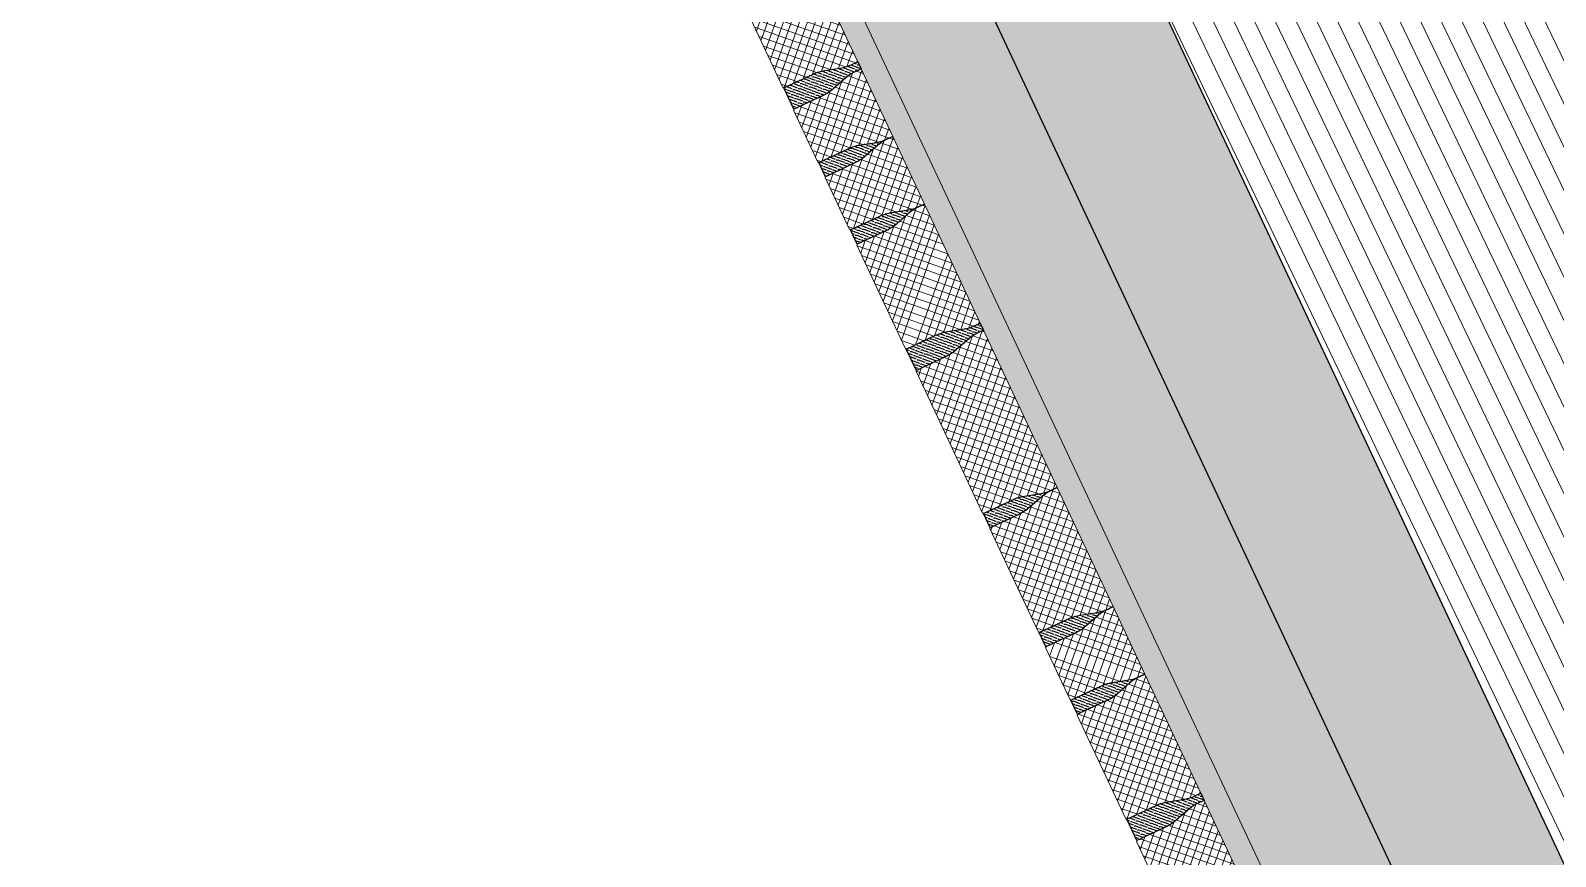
# Model space of a CAD drawing. Header units: metres. Extents: x 678805 to 1359287, y 2747329 to 5497370.
# Drawn here: x 679523.873 to 679525.814, y 2747465.06 to 2747466.112 of the extents above; entities that cross this region are included whole.
import ezdxf

# ---------------------------------------------------------------- set-up
doc = ezdxf.new("R2010")
doc.units = ezdxf.units.M
doc.layers.add('02-L-Waterfeatures 01', color=7, linetype='Continuous', true_color=0x4da6ff)
doc.layers.add('XREF_MON_WATERFEATURE$0$EIT_3 TR sorra', color=7, linetype='Continuous', true_color=0xd8ceb0)
doc.layers.add('XREF_MON_WATERFEATURE$0$-aux', color=50, linetype='Continuous', plot=False)
doc.layers.add('XREF_MON_WATERFEATURE$0$00_Aux', color=6, linetype='Continuous', plot=False)
doc.layers.add('XREF_MON_WATERFEATURE$0$02-L-projecció', color=7, linetype='Continuous', lineweight=5, true_color=0x636363)
doc.layers.add('XREF_MON_WATERFEATURE$0$3-TR tot_u', color=7, linetype='Continuous', lineweight=5, true_color=0x787878)
for name, color, linetype, lineweight in [('XREF_MON_WATERFEATURE$0$02-L-seccionat', 6, 'Continuous', 5), ('XREF_MON_WATERFEATURE$0$3-TR Formigó', 252, 'Continuous', 0), ('XREF_MON_WATERFEATURE$0$3-TR terra compactada', 45, 'Continuous', 0), ('XREF_MON_WATERFEATURE$0$3-TR Tot-u', 37, 'Continuous', 0)]:
    doc.layers.add(name, color=color, linetype=linetype, lineweight=lineweight)
pattern_1 = [(44.99999999999999, (16.42054148670286, -0.9530773367732763), (-0.006735192090801862, 0.006735192090801865), []), (134.9999999999999, (16.42054148670286, -0.9530773367732763), (-0.006735192090801865, -0.006735192090801862), [])]
pattern_2 = [(44.99999999999999, (15.16074355645105, -0.9432541476562619), (-0.006735192090801862, 0.006735192090801865), []), (134.9999999999999, (15.16074355645105, -0.9432541476562619), (-0.006735192090801865, -0.006735192090801862), [])]
pattern_3 = [(43.98579928974752, (29.1733785639517, -102.0957157867961), (0.00192727512556013, 0.006603891924047489), [0.008532812500000061, -0.001706562500000013, 0, -0.001706562500000013])]

# ---------------------------------------------------------------- blocks, each defined once
blk = doc.blocks.new('XREF_MON_WATERFEATURE$0$General Section WaterFalls')
at = {"layer": 'XREF_MON_WATERFEATURE$0$3-TR Formigó'}
h = blk.add_hatch(dxfattribs=at)
h.set_pattern_fill('ANSI37', color=256, scale=0.002999999999999999, angle=-18.27604261022104, style=0)
h.set_pattern_definition(pattern_2)
edge = h.paths.add_edge_path()
edge.add_line((58.71474591968581, -32.10705843567848), (58.71480982403052, -32.09886290612779))
edge.add_arc((58.66639373777434, -32.09848538879305), 0.04841755849467181, -0.4467466283651467, 15.55227254300524)
edge.add_line((58.71303854743019, -32.08550379844382), (58.70725379798303, -32.06471832707666))
edge.add_arc((58.76230611419305, -32.04939686879516), 0.05714459440099222, 179.553250484846, 195.5522696561451, ccw=False)
edge.add_line((58.70516325719655, -32.04895130288787), (58.7054839152359, -32.00782727911164))
edge.add_line((58.70548391528428, -32.00782727915794), (58.70468673433715, -32.00782106365071))
edge.add_line((58.70468673389405, -32.00782106304541), (58.70469331481684, -32.00697701290539))
edge.add_line((58.70469331555068, -32.00697701284662), (58.50512793329273, -32.00542092970575))
edge.add_line((58.50512793334201, -32.00542092928663), (58.50512135113227, -32.00626497998243))
edge.add_line((58.50512135121971, -32.00626498088241), (58.50432417074208, -32.00625876209744))
edge.add_line((58.50432416982949, -32.00625876197591), (58.50400351164819, -32.04738278766686))
edge.add_arc((58.44686065521091, -32.04693722701631), 0.05714459453390366, -16.445762793266, -0.44674364543789125, ccw=False)
edge.add_line((58.50166735844687, -32.06311529572122), (58.49555918857595, -32.08380803789368))
edge.add_arc((58.54199589090422, -32.0975154156331), 0.04841755342405468, 163.5542355793745, 179.5532547029849)
edge.add_line((58.4935798086226, -32.0971378989052), (58.49351590534375, -32.1053334278271))
edge.add_line((58.4935159063898, -32.10533342789859), (58.71474592054063, -32.10705843575716))
h = blk.add_hatch(dxfattribs=at)
h.set_pattern_fill('ANSI37', color=256, scale=0.002999999999999999, angle=-18.27604261022104, style=0)
h.set_pattern_definition(pattern_2)
edge = h.paths.add_edge_path()
edge.add_line((58.89223166136071, -32.10844585346058), (58.8922955637907, -32.10025032376794))
edge.add_arc((58.84387947665527, -32.09987279959023), 0.04841755882590122, -0.4467548583182131, 15.55226428892074)
edge.add_line((58.89052428863943, -32.08689121622592), (58.88473953863955, -32.06610574467622))
edge.add_arc((58.93979185121134, -32.05078428611159), 0.05714459101218528, 179.5532511125338, 195.5522702470631, ccw=False)
edge.add_line((58.88264899747446, -32.0503387209028), (58.88296965507165, -32.00921469698054))
edge.add_line((58.88296965556219, -32.00921469694003), (58.88217247409784, -32.00920848077159))
edge.add_line((58.88217247417197, -32.00920848082751), (58.88217905612513, -32.00836443053738))
edge.add_line((58.88217905536294, -32.00836443039589), (58.73635761690136, -32.00722740736531))
edge.add_line((58.73635761812329, -32.00722740730271), (58.73635103823904, -32.0080714602377))
edge.add_line((58.73635103786364, -32.00807146006264), (58.73555385590938, -32.00806523980921))
edge.add_line((58.73555385507643, -32.00806523952633), (58.73523319700976, -32.04918926672633))
edge.add_arc((58.67809034883976, -32.04874370386824), 0.0571445857302265, -16.445765776522194, -0.4467466918054015, ccw=False)
edge.add_line((58.73289704322815, -32.06492177210748), (58.72678887486934, -32.08561451526973))
edge.add_arc((58.77322557242587, -32.09932189807296), 0.04841755091846363, 163.5542290581637, 179.5532481786626)
edge.add_line((58.7248094943352, -32.09894437622279), (58.72474559024707, -32.10713990536782))
edge.add_line((58.72474559023976, -32.10713990521617), (58.89223166122199, -32.10844585366218))
h = blk.add_hatch(dxfattribs=at)
h.set_pattern_fill('ANSI37', color=256, scale=0.002999999999999999, angle=-18.27604261022104, style=0)
h.set_pattern_definition(pattern_2)
edge = h.paths.add_edge_path()
edge.add_line((58.98719183215871, -32.10918978741392), (58.98725573705614, -32.10099425804577))
edge.add_arc((58.93883964559063, -32.10061674378812), 0.04841756329248895, -0.4467438236486732, 15.55227535667759)
edge.add_line((58.98548445897177, -32.08763514831662), (58.97969970948912, -32.06684967742814))
edge.add_arc((59.03475202200934, -32.05152822192758), 0.05714459042789036, 179.553249814863, 195.5522689535439, ccw=False)
edge.add_line((58.97760916873813, -32.05108265485615), (58.97792982685254, -32.0099586315951))
edge.add_line((58.97792982729152, -32.00995863275602), (58.97713264600868, -32.00995241566673))
edge.add_line((58.97713264543563, -32.00995241478086), (58.97713922727826, -32.00910836445422))
edge.add_line((58.97713922802359, -32.00910836504772), (58.9038436620023, -32.00853685394152))
edge.add_line((58.90384366223589, -32.00853685382754), (58.90383707999066, -32.00938090500201))
edge.add_line((58.90383707964793, -32.00938090495765), (58.90303989835692, -32.00937468492327))
edge.add_line((58.9030398982577, -32.00937468511984), (58.90271924048717, -32.05049871290804))
edge.add_arc((58.84557639388368, -32.05005315132439), 0.05714458402054452, -16.445764324364518, -0.44674515957092353, ccw=False)
edge.add_line((58.90038308640942, -32.06623121770099), (58.89427491713078, -32.08692396104986))
edge.add_arc((58.94071161653847, -32.1006313408725), 0.04841755135676758, 163.554232349569, 179.5532514948844)
edge.add_line((58.89229553658515, -32.10025382135063), (58.8922316340801, -32.10844935052808))
edge.add_line((58.89223163528368, -32.10844935057685), (58.98719183206101, -32.10918978798691))
h = blk.add_hatch(dxfattribs=at)
h.set_pattern_fill('ANSI37', color=256, scale=0.002999999999999999, angle=-18.27604261022104, style=0)
h.set_pattern_definition(pattern_2)
edge = h.paths.add_edge_path()
edge.add_line((59.154677902814, -32.11049573589116), (59.15474180524399, -32.10230020619853))
edge.add_arc((59.1063257176429, -32.10192268271931), 0.04841755882590122, -0.4467548583182131, 15.55226428892074)
edge.add_line((59.15297053009272, -32.08894109865651), (59.14718578009284, -32.0681556271068))
edge.add_arc((59.20223809359595, -32.0528341694735), 0.05714459110889258, 179.5532510767952, 195.5522701820825, ccw=False)
edge.add_line((59.14509523892775, -32.05238860379905), (59.14541589652494, -32.01126457987679))
edge.add_line((59.14541589701548, -32.01126457983628), (59.14461871555113, -32.01125836366784))
edge.add_line((59.14461871562526, -32.01125836372375), (59.14462529757842, -32.01041431343363))
edge.add_line((59.14462529821321, -32.01041431352496), (58.99880385975163, -32.00927729049439))
edge.add_line((58.99880385957658, -32.00927728973329), (58.99879727969233, -32.01012134266828))
edge.add_line((58.99879727885127, -32.01012134272605), (58.99800009689701, -32.01011512247263))
edge.add_line((58.99800009699538, -32.01011512242258), (58.99767943892871, -32.05123914962257))
edge.add_arc((58.94053659122437, -32.05079358746298), 0.05714458561940226, -16.445765772794118, -0.4467466560668072, ccw=False)
edge.add_line((58.99534328468144, -32.06697165523656), (58.98923511632263, -32.0876643983988))
edge.add_arc((59.03567181481048, -32.10137177957222), 0.0484175508021077, 163.5542290625637, 179.5532482208429)
edge.add_line((58.98725573578849, -32.10099425935186), (58.98719183170036, -32.10918978849689))
edge.add_line((58.98719183215871, -32.10918978741392), (59.15467790314094, -32.11049573585993))
h = blk.add_hatch(dxfattribs=at)
h.set_pattern_fill('ANSI37', color=256, scale=0.002999999999999999, angle=-18.27604261022104, style=0)
h.set_pattern_definition(pattern_2)
edge = h.paths.add_edge_path()
edge.add_line((59.37590791890398, -32.11222071945667), (59.37597182324868, -32.10402518990598))
edge.add_arc((59.32755573559552, -32.10364767233841), 0.04841755849467181, -0.4467466283651467, 15.55227254300524)
edge.add_line((59.37420054618269, -32.09066608222201), (59.36841579673553, -32.06988061085485))
edge.add_arc((59.42346811294556, -32.05455915210769), 0.05714459466022873, 179.5532509293158, 195.5522700439978, ccw=False)
edge.add_line((59.36632525548339, -32.05411358666606), (59.36664591352275, -32.01298956288983))
edge.add_line((59.36664591310546, -32.01298956247047), (59.36584873215833, -32.01298334696324))
edge.add_line((59.36584873218089, -32.01298334728926), (59.36585531310369, -32.01213929714925))
edge.add_line((59.36585531430319, -32.01213929709047), (59.16628993204524, -32.0105832139496))
edge.add_line((59.16628993162885, -32.01058321422897), (59.16628334941911, -32.01142726492477))
edge.add_line((59.16628334950656, -32.0114272646606), (59.16548616902892, -32.01142104587563))
edge.add_line((59.16548616811633, -32.0114210457541), (59.16516550993503, -32.05254507144505))
edge.add_arc((59.10802265303209, -32.05209951102734), 0.05714459453390366, -16.445762793266, -0.44674364543789125, ccw=False)
edge.add_line((59.16282935719937, -32.06827757880092), (59.15672118732845, -32.08897032097338))
edge.add_arc((59.20315788919106, -32.1026776987128), 0.04841755342405468, 163.5542355793745, 179.5532547029849)
edge.add_line((59.15474180690944, -32.10230018151924), (59.15467790363059, -32.11049571044114))
edge.add_line((59.15467790467665, -32.11049571121112), (59.37590791882747, -32.11222071906969))
h = blk.add_hatch(dxfattribs=at)
h.set_pattern_fill('ANSI37', color=256, scale=0.002999999999999999, angle=-18.27604261022104, style=0)
h.set_pattern_definition(pattern_1)
edge = h.paths.add_edge_path()
edge.add_line((59.5533937131986, -32.11360126640648), (59.5534576156286, -32.10540573671384))
edge.add_arc((59.50504152849317, -32.10502821207047), 0.04841755882590122, -0.4467548583182131, 15.55226428892074)
edge.add_line((59.55168634001166, -32.09204662777483), (59.54590159001178, -32.07126115622513))
edge.add_arc((59.60095390398055, -32.055939698359), 0.05714459127142179, 179.5532515570036, 195.5522706349158, ccw=False)
edge.add_line((59.54381105070934, -32.05549413245171), (59.54413170830652, -32.01437010852946))
edge.add_line((59.54413170786574, -32.0143701096531), (59.5433345264014, -32.01436389348466))
edge.add_line((59.54333452647552, -32.01436389330775), (59.54334110842868, -32.01351984301762))
edge.add_line((59.54334110859782, -32.01351984310895), (59.39751967013623, -32.01238282007838))
edge.add_line((59.39751966996118, -32.0123828202486), (59.39751309007693, -32.0132268731836))
edge.add_line((59.39751309016719, -32.01322687300853), (59.39671590821293, -32.01322065275511))
edge.add_line((59.39671590737998, -32.01322065293789), (59.39639524931331, -32.05434468013789))
edge.add_arc((59.33925240114331, -32.05389911634848), 0.05714458558764935, -16.445766243177218, -0.44674713627517804, ccw=False)
edge.add_line((59.39405909599736, -32.07007718482055), (59.38795092763856, -32.09076992798279))
edge.add_arc((59.43438762566075, -32.1044773098547), 0.04841755093333631, 163.5542296089313, 179.5532487032461)
edge.add_line((59.38597154663876, -32.10409978870302), (59.38590764255062, -32.11229531784805))
edge.add_line((59.38590764207765, -32.11229531792924), (59.55339371305988, -32.11360126637524))
h = blk.add_hatch(dxfattribs=at)
h.set_pattern_fill('ANSI37', color=256, scale=0.002999999999999999, angle=-18.27604261022104, style=0)
h.set_pattern_definition(pattern_1)
edge = h.paths.add_edge_path()
edge.add_line((59.64835388306528, -32.11434526997618), (59.64841778796271, -32.10614974060803))
edge.add_arc((59.6000016964972, -32.10577222565189), 0.04841756340331319, -0.4467438658289858, 15.55227527998455)
edge.add_line((59.64664650987834, -32.09279063111171), (59.64086176039569, -32.07200516022323))
edge.add_arc((59.69591407384723, -32.05668370425701), 0.05714459068712686, 179.5532502593328, 195.5522693413966, ccw=False)
edge.add_line((59.63877122104168, -32.05623813671991), (59.63909187915609, -32.01511411345886))
edge.add_line((59.63909187912941, -32.01511411461979), (59.63829469784658, -32.0151078975305))
edge.add_line((59.63829469820485, -32.01510789711028), (59.63830128004747, -32.01426384678365))
edge.add_line((59.63830127939582, -32.01426384737715), (59.56500571337453, -32.01369233627095))
edge.add_line((59.56500571360812, -32.01369233662263), (59.56499913136289, -32.0145363877971))
edge.add_line((59.5649991305545, -32.01453638728708), (59.56420194926349, -32.01453016725269))
edge.add_line((59.56420195009559, -32.01453016651794), (59.56388129232506, -32.05565419430614))
edge.add_arc((59.50673844525591, -32.05520863318816), 0.05714458413136875, -16.44576432809248, -0.44674519530951784, ccw=False)
edge.add_line((59.56154513871297, -32.07138669933192), (59.55543696943433, -32.09207944268079))
edge.add_arc((59.60187366884202, -32.1057868222706), 0.04841755137164028, 163.5542329003365, 179.5532520194679)
edge.add_line((59.5534575888887, -32.10540930437855), (59.55339368638366, -32.113604833556))
edge.add_line((59.55339368665591, -32.11360483290628), (59.64835388343324, -32.11434527031634))
h = blk.add_hatch(dxfattribs=at)
h.set_pattern_fill('ANSI37', color=256, scale=0.002999999999999999, angle=-18.27604261022104, style=0)
h.set_pattern_definition(pattern_1)
edge = h.paths.add_edge_path()
edge.add_line((59.74331413768232, -32.1150786394719), (59.74337804257974, -32.10688311010375))
edge.add_arc((59.69496195064858, -32.10650559561327), 0.04841756329248895, -0.4467438236486732, 15.55227535667759)
edge.add_line((59.74160676496103, -32.09352400130592), (59.73582201547838, -32.07273853041744))
edge.add_arc((59.79087432892993, -32.05741707421839), 0.05714459068712686, 179.5532502593328, 195.5522693413966, ccw=False)
edge.add_line((59.73373147472739, -32.05697150691412), (59.7340521328418, -32.01584748365308))
edge.add_line((59.73405213328078, -32.01584748458117), (59.73325495199795, -32.01584126749188))
edge.add_line((59.73325495235622, -32.01584126683883), (59.73326153419885, -32.0149972165122))
edge.add_line((59.73326153401285, -32.01499721664004), (59.65996596799157, -32.01442570553384))
edge.add_line((59.65996596775949, -32.01442570588551), (59.65995938551426, -32.01526975705999))
edge.add_line((59.65995938470587, -32.0152697567828), (59.65916220341487, -32.01526353674841))
edge.add_line((59.65916220378131, -32.01526353647932), (59.65884154601078, -32.05638756426752))
edge.add_arc((59.60169869940728, -32.05594200314954), 0.05714458402054452, -16.445764324364518, -0.44674515957092353, ccw=False)
edge.add_line((59.65650539333001, -32.07212006952614), (59.65039722405137, -32.092812812875))
edge.add_arc((59.69683392299339, -32.10652019223198), 0.04841755137164028, 163.5542329003365, 179.5532520194679)
edge.add_line((59.6484178439714, -32.10614267364144), (59.64835394146635, -32.11433820281889))
edge.add_line((59.64835394127294, -32.11433820147067), (59.74331413805027, -32.11507863888074))
h = blk.add_hatch(dxfattribs=at)
h.set_pattern_fill('ANSI37', color=256, scale=0.002999999999999999, angle=-18.27604261022104, style=0)
h.set_pattern_definition(pattern_1)
edge = h.paths.add_edge_path()
edge.add_line((59.97454384993762, -32.11688162432984), (59.97460775428232, -32.10868609477915))
edge.add_arc((59.92619166709483, -32.10830857791007), 0.04841755849467181, -0.4467466283651467, 15.55227254300524)
edge.add_line((59.97283647721633, -32.09532698709518), (59.96705172776917, -32.07454151572801))
edge.add_arc((60.0221040439792, -32.05922005791217), 0.05714459440099222, 179.553250484846, 195.5522696561451, ccw=False)
edge.add_line((59.96496118605137, -32.05877449130639), (59.96528184409073, -32.01765046753016))
edge.add_line((59.96528184460476, -32.01765046780929), (59.96448466365764, -32.01764425230206))
edge.add_line((59.9644846636802, -32.01764425146393), (59.96449124460299, -32.01680020132392))
edge.add_line((59.96449124440551, -32.01680020149797), (59.76492586214756, -32.0152441183571))
edge.add_line((59.76492586219683, -32.01524411793798), (59.76491927998709, -32.01608816863378))
edge.add_line((59.76491928007454, -32.01608817023225), (59.7641220995969, -32.01608195144728))
edge.add_line((59.76412210008129, -32.01608195132576), (59.76380144189999, -32.05720597701671))
edge.add_arc((59.70665858406574, -32.0567604159005), 0.05714459453390366, -16.445762793266, -0.44674364543789125, ccw=False)
edge.add_line((59.76146528823301, -32.07293848437257), (59.75535711836209, -32.09363122654504))
edge.add_arc((59.8017938202247, -32.10733860428445), 0.04841755342405468, 163.5542355793745, 179.5532547029849)
edge.add_line((59.75337773840874, -32.10696108872071), (59.75331383512989, -32.1151566176426))
edge.add_line((59.75331383477896, -32.11515661678277), (59.97454384892979, -32.11688162464134))
at = {"layer": 'XREF_MON_WATERFEATURE$0$3-TR terra compactada'}
h = blk.add_hatch(dxfattribs=at)
h.set_pattern_fill('LINE', color=256, scale=0.007499999999999998)
h.set_pattern_definition([(359.9999999999999, (-1.593222050461918, -1.450000001117587), (3.469446951953614e-18, 0.0238125), [])])
edge = h.paths.add_edge_path(flags=16)
edge.add_arc((87.91270721703768, -34.89102650922723), 0.03000000000000113, 0, 360)
h.paths.add_polyline_path([(60.86794612370431, -34.06345526850782), (60.86794612370431, -34.8165326055605), (77.28848761087283, -34.81653260439634), (77.28848760994151, -35.96653260430321), (94.02980208816007, -35.96653260337189), (94.02346620196477, -34.53352967253886), (88.77741158520803, -34.42881766473874), (88.7764219455421, -34.4783984052483), (88.67512278445065, -34.8564527768176), (84.06023222394288, -34.76436978625134), (83.96552849235013, -34.41241660504602), (83.95774579746649, -34.38224918977357), (83.95875280490145, -34.33179827523418), (79.98875382728875, -34.25026744417846), (79.98875382775441, -35.78771875007078), (77.43852502759546, -35.78771875007078), (77.43852502852678, -35.43748732609674), (78.61814005719498, -35.43770227907225), (78.05505687510595, -33.4629564518109), (67.10211191978306, -33.3788115279749), (67.01179703883827, -33.17811179091223), (66.85097349714488, -33.17687627975829), (63.56725041614845, -33.15126436809078), (63.56725041707978, -34.70336046814919), (61.01713174395263, -34.70336046768352), (61.01713174441829, -34.35336060426198), (62.10765844490379, -34.35336060402915), (61.58575402200222, -32.50950451311655), (50.6815704330802, -32.42573419259861), (50.59114177431911, -32.2250335814897), (50.42511908290908, -32.2237581287045), (47.14811543934047, -32.19819437991828), (47.14721526950598, -33.38156245509163), (44.99754665372893, -33.38156245509163), (44.99754665279761, -33.03156259073876), (45.56926759378985, -33.03156259120442), (45.14311256445944, -31.55625739693642), (34.2616229839623, -31.47266142093576), (34.17091776337475, -31.2719586850144), (34.00475173024461, -31.27068213094026), (30.72633214015514, -31.24511096207425), (30.72633214108646, -32.37863686797209), (28.57621343620121, -32.37863686820492), (28.57621343526989, -32.02863700361922), (29.14793437626213, -32.02863700361922), (28.72177934786305, -30.55333180958405), (17.8412764519453, -30.4697434140835), (17.68143947003409, -31.50181839196011), (28.27606689184904, -31.50181839149445), (28.27606689091772, -32.61037793336436), (44.44740463607013, -32.61037793196738), (44.44740463700145, -34.06345526920632)])
at = {"layer": 'XREF_MON_WATERFEATURE$0$3-TR Tot-u'}
h = blk.add_hatch(dxfattribs=at)
h.set_pattern_fill('EARTH', color=256, scale=0.004999999999999998, angle=-84.07414778341365)
h.set_pattern_definition([(275.9258522165863, (60.71546804439276, -33.50333952344954), (0.03485825126725671, -0.02830242601949161), [0.03175, -0.03175]), (275.9258522165863, (60.72731067147106, -33.50211030617356), (0.03485825126725671, -0.02830242601949161), [0.03175, -0.03175]), (275.9258522165863, (60.73915329854935, -33.50088108866476), (0.03485825126725671, -0.02830242601949161), [0.03175, -0.03175]), (5.925852216586345, (60.743510580156, -33.50441889185458), (0.02830242601949161, 0.03485825126725671), [0.03174999999999995, -0.03174999999999995]), (5.925852216586345, (60.74473979650065, -33.51626151846722), (0.02830242601949161, 0.03485825126725671), [0.03174999999999995, -0.03174999999999995]), (5.925852216586345, (60.74596901470795, -33.52810414601117), (0.02830242601949161, 0.03485825126725671), [0.03174999999999995, -0.03174999999999995])])
h.paths.add_polyline_path([(50.6815704330802, -32.42573419259861), (61.58575402200222, -32.50950451311655), (61.64629130344838, -32.72335900692269), (62.41704348940402, -32.72336055757478), (62.41704473039135, -32.50335776759312), (61.79187253303826, -32.50335656618699), (61.73765311250463, -32.31066556135193), (50.59125555213541, -32.22503445576876)])
at = {"layer": 'XREF_MON_WATERFEATURE$0$3-TR tot_u'}
h = blk.add_hatch(dxfattribs=at)
h.set_pattern_fill('AR-CONC', color=256, scale=0.0002499999999999997, angle=90.27678088138283)
h.set_pattern_definition([(158.5528234916038, (16.41957955155522, -0.9746390371583402), (-0.01071414020334408, 0.04444703537656459), [0.004762499999999992, -0.05238749999999992]), (103.5528234916037, (16.41957955155522, -0.9746390371583402), (-0.042478511822929, -0.02355052202099124), [0.003809999999999991, -0.04191014604249987]), (209.0042681916038, (16.41868670936674, -0.9709351295605302), (-0.05319265014223657, 0.02089651386113734), [0.004047502199999994, -0.04452256114999994]), (154.7370234916037, (16.40753956185654, -0.9786799072753638), (-0.01159854796105582, 0.06759205884945055), [0.007143749999999993, -0.07858124999999992]), (205.1883811016037, (16.40657301200554, -0.9730472429655492), (-0.07752613342460271, 0.03658516449488297), [0.006071255784999993, -0.06678390203999988]), (99.73697466160377, (16.40753956185654, -0.9786799072753638), (-0.07752613342278562, 0.03658516449904599), [0.005714991767499993, -0.0628649329799999]), (129.5528234916038, (16.40852912468836, -0.9716496961191297), (0.01217751511735449, 0.04406843003303181), [0.004762499999999995, -0.05238749999999995]), (74.55282349160389, (16.40852912468836, -0.9716496961191297), (-0.04856998646426811, -3.622266203678892e-06), [0.003809999999999995, -0.04190999999999991]), (180.0042684916038, (16.40954391798005, -0.9679773268289864), (-0.03639247154533939, 0.04406480761108347), [0.004047502199999996, -0.04452248439999996]), (146.0528234916038, (16.41957955155522, -0.9746390371583402), (-0.02028587552938745, -0.005993882991116794), [0, -0.04140199999999994, 0, -0.04254499999999994, 0, -0.04206874999999994]), (116.0528234916039, (16.41957955155522, -0.9746390371583402), (-0.02905871588294157, 0.007867938773241594), [0, -0.02425699999999996, 0, -0.04044949999999992, 0, -0.01603374999999996]), (76.05282349160386, (16.42408512253314, -0.9880636255256832), (-0.009427757665139926, 0.03259170348029379), [0, -0.01587499999999993, 0, -0.04952999999999987, 0, -0.06572249999999973]), (66.05282349160387, (16.42610555933788, -0.9940836201421916), (-0.01780916575072015, 0.03308521069580599), [0, -0.02063749999999998, 0, -0.03289299999999997, 0, -0.04667249999999996])])
h.paths.add_polyline_path([(61.73765311250463, -32.31066556135193), (61.91613929020241, -32.16203233716078), (50.52306428411976, -32.07450615614653), (50.59515397809446, -32.2336976248771)])
at = {"layer": 'XREF_MON_WATERFEATURE$0$EIT_3 TR sorra'}
h = blk.add_hatch(dxfattribs=at)
h.set_pattern_fill('ANSI36', color=256, scale=0.001075000000000009, angle=-1.01420071025247, style=0, double=1)
h.set_pattern_definition([(43.98579928974752, (29.0058925463818, -102.0944028422236), (0.00192727512556013, 0.006603891924047489), [0.008532812500000061, -0.001706562500000013, 0, -0.001706562500000013])])
edge = h.paths.add_edge_path()
edge.add_line((58.72474558930844, -32.10713990475051), (58.71474589533651, -32.10706193396572))
edge.add_line((58.7147458945401, -32.10706193372607), (58.71480979663846, -32.09886640392391))
edge.add_arc((58.66639371681958, -32.09848888264969), 0.04841755279407357, -0.4467514048749424, 15.55226774490095)
edge.add_line((58.71303852135316, -32.08550729718991), (58.70725377185826, -32.06472182188379))
edge.add_arc((58.76230608252808, -32.04940036474727), 0.05714458762337835, 179.5532517402217, 195.5522708379812, ccw=False)
edge.add_line((58.70516323158517, -32.04895479977131), (58.70548391740186, -32.00782727881854))
edge.add_line((58.70548391714692, -32.00782727869228), (58.73555388156374, -32.00806174479889))
edge.add_line((58.73555388161913, -32.00806174520403), (58.73523319484713, -32.0491892668221))
edge.add_arc((58.67809034138918, -32.04874370410107), 0.05714459073350465, -16.445765473899826, -0.44674634346989706, ccw=False)
edge.add_line((58.73289704183117, -32.0649217730388), (58.72678887350376, -32.08561451424983))
edge.add_arc((58.77322556683794, -32.09932189295068), 0.04841754612075075, 163.5542325475677, 179.553251692707)
edge.add_line((58.72480949293822, -32.09894437342882), (58.72474558951743, -32.10713990426543))
edge.add_line((58.72474558930844, -32.10713990475051), (58.71474589533651, -32.10706193396572))
h = blk.add_hatch(dxfattribs=at)
h.set_pattern_fill('ANSI36', color=256, scale=0.001075000000000009, angle=-1.01420071025247, style=0, double=1)
h.set_pattern_definition([(43.98579928974752, (28.91093232249841, -102.0936659038998), (0.00192727512556013, 0.006603891924047489), [0.008532812500000061, -0.001706562500000013, 0, -0.001706562500000013])])
edge = h.paths.add_edge_path()
edge.add_line((58.89223163528368, -32.10844934964553), (58.89229553874404, -32.10025381980278))
edge.add_arc((58.84387945802882, -32.09987630229443), 0.04841755257304683, -0.446747268807744, 15.55227187194372)
edge.add_line((58.89052426256239, -32.08689471427351), (58.88473951454004, -32.06610923896331))
edge.add_arc((58.93979182979092, -32.05078777717426), 0.0571445942156798, 179.5532539892588, 195.5522731529117, ccw=False)
edge.add_line((58.88264897186309, -32.0503422152251), (58.8829696585682, -32.00921469603693))
edge.add_line((58.88296965975314, -32.00921469554305), (58.903039928473, -32.00937119274717))
edge.add_line((58.90303992806002, -32.00937119242735), (58.90271924127985, -32.05049871110033))
edge.add_arc((58.84557638084516, -32.0500531475991), 0.05714459736739348, -16.445766153051807, -0.4467470114216212, ccw=False)
edge.add_line((58.90038308734074, -32.06623121909797), (58.89427491904883, -32.08692395983032))
edge.add_arc((58.94071160955355, -32.1006313408725), 0.0484175439073625, 163.5542282206263, 179.5532473088979)
edge.add_line((58.89229553705081, -32.10025381902233), (58.89223163451436, -32.108449350151))
h = blk.add_hatch(dxfattribs=at)
h.set_pattern_fill('ANSI36', color=256, scale=0.001075000000000009, angle=-1.01420071025247, style=0, double=1)
h.set_pattern_definition(pattern_3)
edge = h.paths.add_edge_path()
edge.add_line((58.98719180747867, -32.10919328662567), (58.98725570920991, -32.10099775719267))
edge.add_arc((58.93883962370455, -32.10062024043873), 0.04841755708570963, -0.4467455132575356, 15.55227354001481)
edge.add_line((58.98548443289474, -32.08763864869252), (58.97969968483689, -32.066853173861))
edge.add_arc((59.0347519996576, -32.05153171718121), 0.05714459220355843, 179.5532497589926, 195.5522688845015, ccw=False)
edge.add_line((58.97760914359242, -32.05108615057543), (58.97792982948824, -32.0099586316104))
edge.add_line((58.97792983055115, -32.0099586318247), (58.99800009966952, -32.01011512670844))
edge.add_line((58.99800009885803, -32.01011512661353), (58.99767941164386, -32.05124264808556))
edge.add_arc((58.94053656375036, -32.05079708434641), 0.0571445854768251, -16.4457662394492, -0.44674710053658373, ccw=False)
edge.add_line((58.99534325767308, -32.06697515258566), (58.98923508923514, -32.08766789376017))
edge.add_arc((59.03567178687081, -32.10137527808547), 0.04841755052477783, 163.554227419061, 179.553246562732)
edge.add_line((58.98725570784882, -32.10099775437266), (58.98719180667845, -32.10919328693328))
h = blk.add_hatch(dxfattribs=at)
h.set_pattern_fill('ANSI36', color=256, scale=0.001075000000000009, angle=-1.01420071025247, style=0, double=1)
h.set_pattern_definition(pattern_3)
edge = h.paths.add_edge_path()
edge.add_line((59.15467787673697, -32.11049923347309), (59.15474178019733, -32.10230370363035))
edge.add_arc((59.10632569901645, -32.10192618472502), 0.04841755268387107, -0.4467473109880312, 15.55227179525065)
edge.add_line((59.15297050308436, -32.0889445967041), (59.147185755062, -32.0681591213939))
edge.add_arc((59.20223807077855, -32.05283766007051), 0.0571445943123871, 179.5532539535203, 195.5522730879311, ccw=False)
edge.add_line((59.14509521378204, -32.05239209719002), (59.14541590048715, -32.01126457800186))
edge.add_line((59.14541590120643, -32.0112645777408), (59.16548616992629, -32.01142107494492))
edge.add_line((59.16548616951331, -32.01142107625492), (59.16516548273314, -32.0525485949279))
edge.add_arc((59.10802262229845, -32.05210303096101), 0.05714459736739348, -16.445766153051807, -0.4467470114216212, ccw=False)
edge.add_line((59.16282932832837, -32.06828110292554), (59.15672116003645, -32.08897384365788))
edge.add_arc((59.20315785007551, -32.10268122376874), 0.04841754379100657, 163.5542282250263, 179.5532473510782)
edge.add_line((59.1547417785041, -32.10230370191857), (59.15467787596765, -32.11049923304724))
h = blk.add_hatch(dxfattribs=at)
h.set_pattern_fill('ANSI36', color=256, scale=0.001075000000000009, angle=-1.01420071025247, style=0, double=1)
h.set_pattern_definition([(43.98579928974752, (29.66705454559997, -102.099565127166), (0.00192727512556013, 0.006603891924047489), [0.008532812500000061, -0.001706562500000013, 0, -0.001706562500000013])])
edge = h.paths.add_edge_path()
edge.add_line((59.38590758712962, -32.11230218829587), (59.3759078931577, -32.11222421751108))
edge.add_line((59.37590789329261, -32.11222421657294), (59.37597179539097, -32.10402868677078))
edge.add_arc((59.32755571417511, -32.10365116619505), 0.04841755279407357, -0.4467514048749424, 15.55226774490095)
edge.add_line((59.37420052010566, -32.09066958213225), (59.36841577061076, -32.06988410682613))
edge.add_arc((59.42346808081493, -32.05456264875829), 0.05714458736414182, 179.5532512957519, 195.5522704501285, ccw=False)
edge.add_line((59.36632523080334, -32.0541170835495), (59.36664591662002, -32.01298956259673))
edge.add_line((59.36664591636509, -32.01298956247047), (59.3967158807819, -32.01322402857708))
edge.add_line((59.39671587990597, -32.0132240280509), (59.39639519313397, -32.05435154966897))
edge.add_arc((59.33925234014168, -32.05390598787926), 0.05714459073350465, -16.445765473899826, -0.44674634346989706, ccw=False)
edge.add_line((59.39405904011801, -32.07008405728266), (59.3879508717906, -32.09077679849368))
edge.add_arc((59.43438756559044, -32.10448417649604), 0.04841754612075075, 163.5542325475677, 179.553251692707)
edge.add_line((59.38597149122506, -32.10410665743984), (59.38590758780427, -32.11230218827645))
edge.add_line((59.38590758712962, -32.11230218829587), (59.3759078931577, -32.11222421751108))
h = blk.add_hatch(dxfattribs=at)
h.set_pattern_fill('ANSI36', color=256, scale=0.001075000000000009, angle=-1.01420071025247, style=0, double=1)
h.set_pattern_definition([(43.98579928974752, (29.57209437387064, -102.0988213862292), (0.00192727512556013, 0.006603891924047489), [0.008532812500000061, -0.001706562500000013, 0, -0.001706562500000013])])
edge = h.paths.add_edge_path()
edge.add_line((59.55339368665591, -32.11360483267345), (59.55345759011627, -32.1054093028307))
edge.add_arc((59.50504150940105, -32.1050317841582), 0.04841755254129393, -0.4467478355714435, 15.55227133748934)
edge.add_line((59.55168631346896, -32.09205019637011), (59.54590156544661, -32.07126472105991))
edge.add_arc((59.60095388162881, -32.05594325903803), 0.0571445943123871, 179.5532539535203, 195.5522730879311, ccw=False)
edge.add_line((59.54381102416664, -32.05549769685604), (59.54413171087175, -32.01437017766787))
edge.add_line((59.54413171019405, -32.01437017787248), (59.56420197891391, -32.0145266750766))
edge.add_line((59.56420197989792, -32.01452667522244), (59.56388129311775, -32.05565419389542))
edge.add_arc((59.50673843221739, -32.05520862992853), 0.05714459736739348, -16.445766153051807, -0.4467470114216212, ccw=False)
edge.add_line((59.56154513824731, -32.07138670259155), (59.55543696995539, -32.0920794433239))
edge.add_arc((59.60187365999445, -32.10578682366759), 0.0484175437761339, 163.5542276742587, 179.5532468264947)
edge.add_line((59.5534575888887, -32.10540930135176), (59.55339368635225, -32.11360483248043))
h = blk.add_hatch(dxfattribs=at)
h.set_pattern_fill('ANSI36', color=256, scale=0.001075000000000009, angle=-1.01420071025247, style=0, double=1)
h.set_pattern_definition([(43.98579928974752, (29.83454061578959, -102.1008712688927), (0.00192727512556013, 0.006603891924047489), [0.008532812500000061, -0.001706562500000013, 0, -0.001706562500000013])])
edge = h.paths.add_edge_path()
edge.add_line((59.64835385931656, -32.11434876848944), (59.6484177610478, -32.10615323905644))
edge.add_arc((59.60000167554244, -32.10577572137117), 0.04841755694313247, -0.4467460378408971, 15.55227308225353)
edge.add_line((59.64664648380131, -32.09279413078912), (59.64086173574346, -32.0720086559576))
edge.add_arc((59.69591405149549, -32.0566871999763), 0.05714459230026574, 179.553249723254, 195.5522688195209, ccw=False)
edge.add_line((59.63877119589597, -32.05624163290486), (59.63909188179179, -32.01511411393982))
edge.add_line((59.63909188192338, -32.01511411415413), (59.65916215104175, -32.01527060903787))
edge.add_line((59.65916215116158, -32.01527060894296), (59.65884146394741, -32.05639813041499))
edge.add_arc((59.60169861419126, -32.0559525671415), 0.0571445857302265, -16.445765776522194, -0.4467466918054015, ccw=False)
edge.add_line((59.65650530951098, -32.07213063514791), (59.65039714107303, -32.09282337632243))
edge.add_arc((59.69683383777738, -32.10653076088056), 0.04841755062626109, 163.5542268638936, 179.5532459959682)
edge.add_line((59.64841775968671, -32.10615323600359), (59.64835385851634, -32.11434876856422))
h = blk.add_hatch(dxfattribs=at)
h.set_pattern_fill('ANSI36', color=256, scale=0.001075000000000009, angle=-1.01420071025247, style=0, double=1)
h.set_pattern_definition([(43.98579928974752, (30.03446076484397, -102.1024230497424), (0.00192727512556013, 0.006603891924047489), [0.008532812500000061, -0.001706562500000013, 0, -0.001706562500000013])])
edge = h.paths.add_edge_path()
edge.add_line((59.75331380683929, -32.11516010900959), (59.74331411286736, -32.11508213822481))
edge.add_line((59.74331411300227, -32.11508213961497), (59.74337801510063, -32.10688660981281))
edge.add_arc((59.69496193435043, -32.10650908807293), 0.04841755279407357, -0.4467514048749424, 15.55226774490095)
edge.add_line((59.74160673934966, -32.09352750261314), (59.73582198985476, -32.07274202730702))
edge.add_arc((59.79087430052459, -32.057420570869), 0.05714458736414182, 179.5532512957519, 195.5522704501285, ccw=False)
edge.add_line((59.73373144911602, -32.05697500519454), (59.7340521349327, -32.01584748424177))
edge.add_line((59.73405213514343, -32.01584748411551), (59.76412209956025, -32.01608195022212))
edge.add_line((59.76412210008129, -32.01608195039444), (59.7638014133093, -32.0572094720125))
edge.add_arc((59.70665855892003, -32.05676390952431), 0.05714459073350465, -16.445765473899826, -0.44674634346989706, ccw=False)
edge.add_line((59.76146525936201, -32.07294197799638), (59.7553570910346, -32.0936347192074))
edge.add_arc((59.80179378530011, -32.1073420974426), 0.04841754612075075, 163.5542325475677, 179.553251692707)
edge.add_line((59.75337771093473, -32.1069645783864), (59.75331380751393, -32.11516010922301))
edge.add_line((59.75331380683929, -32.11516010900959), (59.74331411286736, -32.11508213822481))
h = blk.add_hatch(dxfattribs=at)
h.set_pattern_fill('ANSI36', color=256, scale=0.001075000000000009, angle=-1.01420071025247, style=0, double=1)
h.set_pattern_definition([(62.26184189996857, (84.49806383391842, 215.9410314029083), (-0.0002408934137096957, 0.006875154421344565), [0.008532812500000075, -0.001706562500000016, 0, -0.001706562500000016])])
h.paths.add_polyline_path([(50.52306428411976, -32.07450615614653), (61.91613929020241, -32.16203233692795), (61.91637309920043, -32.13203316531144), (50.52302524959669, -32.04326504096389)])
at = {"layer": 'XREF_MON_WATERFEATURE$0$-aux'}
for points in [[(58.72474558930844, -32.10713990475051), (58.7147458945401, -32.10706193372607), (58.7148097967729, -32.0988664040342, 0.06992251114754273), (58.71303852135316, -32.08550729718991), (58.7072537727654, -32.06472182227299, -0.06992251114800961), (58.70516323158517, -32.04895479977131), (58.70548391714692, -32.00782727869228), (58.73555388161913, -32.00806174520403), (58.73523319559172, -32.04918926721439, -0.0699225111484148), (58.73289704183117, -32.0649217730388), (58.72678887331858, -32.08561451407149, 0.06992251114798485), (58.72480949293822, -32.09894437342882), (58.72474558930844, -32.10713990475051), (58.7147458945401, -32.10706193372607)], [(58.89223163528368, -32.10844935034402), (58.89223163528368, -32.10844934964553), (58.8922955384478, -32.1002538211178, 0.06992251114754273), (58.89052426256239, -32.08689471427351), (58.8847395144403, -32.06610923819244, -0.06992251114800961), (58.88264897186309, -32.0503422152251), (58.88296965975314, -32.00921469554305), (58.90303992806002, -32.00937119242735), (58.90271924110129, -32.05049871117808, -0.0699225111484148), (58.90038308734074, -32.06623121909797), (58.8942749183625, -32.08692395989783, 0.06992251114798485), (58.89229553705081, -32.10025381902233), (58.89223163528368, -32.10844935034402), (58.89223163528368, -32.10844934964553)], [(58.98719180654734, -32.10919328755699), (58.98719180747867, -32.10919328662567), (58.98725570971146, -32.10099775670096, 0.06992251114754273), (58.98548443289474, -32.08763864869252), (58.97969968477264, -32.06685317447409, -0.06992251114800961), (58.97760914359242, -32.05108615057543), (58.97792983055115, -32.0099586318247), (58.99800009885803, -32.01011512661353), (58.99767941143364, -32.05124264815822, -0.0699225111484148), (58.99534325767308, -32.06697515258566), (58.98923508962616, -32.08766789408401, 0.06992251114798485), (58.98725570784882, -32.10099775437266), (58.98719180654734, -32.10919328755699), (58.98719180747867, -32.10919328662567)], [(59.15467787673697, -32.11049923300743), (59.15467787673697, -32.11049923347309), (59.15474177943543, -32.10230370284989, 0.06992251114754273), (59.15297050308436, -32.0889445967041), (59.14718575542793, -32.06815912202001, -0.06992251114800961), (59.14509521378204, -32.05239209719002), (59.14541590120643, -32.0112645777408), (59.16548616951331, -32.01142107625492), (59.16516548302025, -32.05254859453999, -0.0699225111484148), (59.16282932832837, -32.06828110292554), (59.15672115981579, -32.08897384349257, 0.06992251114798485), (59.1547417785041, -32.10230370191857), (59.15467787673697, -32.11049923300743), (59.15467787673697, -32.11049923347309)], [(59.38590758712962, -32.11230218829587), (59.37590789329261, -32.11222421657294), (59.37597179599106, -32.10402868734673, 0.06992251114754273), (59.37420052010566, -32.09066958213225), (59.36841577105224, -32.06988410628401, -0.06992251114800961), (59.36632523080334, -32.0541170835495), (59.36664591636509, -32.01298956247047), (59.39671587990597, -32.0132240280509), (59.39639519387856, -32.05435155006126, -0.0699225111484148), (59.39405904011801, -32.07008405728266), (59.38795087160543, -32.09077679831535, 0.06992251114798485), (59.38597149122506, -32.10410665743984), (59.38590758712962, -32.11230218829587), (59.37590789329261, -32.11222421657294)], [(59.55339368572459, -32.11360483104363), (59.55339368665591, -32.11360483267345), (59.55345759028569, -32.10540930274874, 0.06992251114754273), (59.55168631346896, -32.09205019637011), (59.54590156534687, -32.07126472052187, -0.06992251114800961), (59.54381102416664, -32.05549769685604), (59.54413171019405, -32.01437017787248), (59.56420197989792, -32.01452667522244), (59.56388129293919, -32.055654194206, -0.0699225111484148), (59.56154513824731, -32.07138670259155), (59.55543696973473, -32.09207944269292, 0.06992251114798485), (59.5534575888887, -32.10540930135176), (59.55339368572459, -32.11360483104363), (59.55339368665591, -32.11360483267345)], [(59.6483538588509, -32.11434876965359), (59.64835385931656, -32.11434876848944), (59.64841776061803, -32.10615323903039, 0.06992251114754273), (59.64664648380131, -32.09279413078912), (59.64086173521355, -32.07200865633786, -0.06992251114800961), (59.63877119589597, -32.05624163290486), (59.63909188192338, -32.01511411415413), (59.65916215116158, -32.01527060894296), (59.65884146327153, -32.05639813002199, -0.0699225111484148), (59.65650530951098, -32.07213063514791), (59.65039714053273, -32.0928233761806, 0.06992251114798485), (59.64841775968671, -32.10615323600359), (59.6483538588509, -32.11434876965359), (59.64835385931656, -32.11434876848944)], [(59.75331380683929, -32.11516010900959), (59.74331411300227, -32.11508213961497), (59.74337801476941, -32.10688660899177, 0.06992251114754273), (59.74160673934966, -32.09352750261314), (59.73582199029624, -32.07274202769622, -0.06992251114800961), (59.73373144911602, -32.05697500519454), (59.73405213514343, -32.01584748411551), (59.76412210008129, -32.01608195039444), (59.76380141312256, -32.0572094717063, -0.0699225111484148), (59.76146525936201, -32.07294197799638), (59.75535709084943, -32.09363471996039, 0.06992251114798485), (59.75337771093473, -32.1069645783864), (59.75331380683929, -32.11516010900959), (59.74331411300227, -32.11508213961497)]]:
    blk.add_lwpolyline(points, format="xyb", dxfattribs=at)
at = {"layer": 'XREF_MON_WATERFEATURE$0$00_Aux'}
blk.add_lwpolyline([(50.6815704330802, -32.42573419259861), (61.58575402200222, -32.50950451311655), (61.64629130344838, -32.72335900692269), (62.41704348940402, -32.72336055757478), (62.41704473039135, -32.50335776759312), (61.79187253303826, -32.50335656618699), (61.73765311250463, -32.31066556135193), (50.59125555213541, -32.22503445576876)], close=True, dxfattribs=at)
at = {"layer": 'XREF_MON_WATERFEATURE$0$02-L-projecció'}
for points in [[(30.72633214015514, -31.24511096207425), (34.00475173024461, -31.27068213094026), (34.17091776337475, -31.2719586850144), (34.2616229839623, -31.47266142093576), (45.14311256445944, -31.55625739693642), (45.56926759378985, -33.03156259120442), (44.99754665279761, -33.03156259073876), (44.99754665372893, -33.38156245509163), (47.14721526950598, -33.38156245509163), (47.14811543934047, -32.19819437991828), (50.42511908290908, -32.2237581287045), (50.59114177431911, -32.2250335814897), (50.6815704330802, -32.42573419259861), (61.58575402200222, -32.50950451311655), (62.10765844490379, -34.35336060402915), (61.01713174441829, -34.35336060426198), (61.01713174395263, -34.70336046768352), (63.56725041707978, -34.70336046814919), (63.56725041614845, -33.15126436809078), (66.85097349714488, -33.17687627975829)], [(50.52306428411976, -32.07450615614653), (61.91613929020241, -32.16203233716078)], [(47.14766533998773, -32.19857941172086), (61.73765311250463, -32.31066556135193)], [(50.6815704330802, -32.42573419259861), (61.58575402200222, -32.50950451311655)]]:
    blk.add_lwpolyline(points, dxfattribs=at)
at = {"layer": 'XREF_MON_WATERFEATURE$0$02-L-seccionat'}
for points in [[(58.71474591968581, -32.10705843567848), (58.71480982424691, -32.09886290598661, 0.06992251114875708), (58.71303854743019, -32.08550379844382), (58.70725379837677, -32.0647183265537, -0.0699225111482901), (58.70516325719655, -32.04895130288787), (58.70548391528428, -32.00782727915794), (58.70468673389405, -32.00782106304541), (58.70469331555068, -32.00697701284662), (58.50512793334201, -32.00542092928663), (58.50512135121971, -32.00626498088241), (58.50432416982949, -32.00625876197591), (58.50400351174176, -32.04738278780133, -0.0699225111482901), (58.50166735844687, -32.06311529572122), (58.49555918946862, -32.08380803838372, 0.06992251114875708), (58.4935798086226, -32.0971378989052), (58.4935159063898, -32.10533342789859)], [(58.89223166136071, -32.10844585346058), (58.89229556312785, -32.10025032376871, 0.06992251114875708), (58.89052428863943, -32.08689121622592), (58.88473953865469, -32.0661057443358, -0.0699225111482901), (58.88264899747446, -32.0503387209028), (58.88296965556219, -32.00921469694003), (58.88217247417197, -32.00920848082751), (58.88217905536294, -32.00836443039589), (58.73635761812329, -32.00722740730271), (58.73635103786364, -32.00807146006264), (58.73555385507643, -32.00806523952633), (58.73523319745436, -32.04918926744722, -0.0699225111482901), (58.73289704322815, -32.06492177210748), (58.72678887518123, -32.08561451546848, 0.06992251114875708), (58.7248094943352, -32.09894437622279), (58.72474559023976, -32.10713990521617)], [(58.98719183215871, -32.10918978741392), (58.98725573625416, -32.10099425865337, 0.06992251114875708), (58.98548445897177, -32.08763514831662), (58.97969970991835, -32.06684967852198, -0.0699225111482901), (58.97760916873813, -32.05108265485615), (58.97792982729152, -32.00995863275602), (58.97713264543563, -32.00995241478086), (58.97713922802359, -32.00910836504772), (58.90384366223589, -32.00853685382754), (58.90383707964793, -32.00938090495765), (58.9030398982577, -32.00937468511984), (58.90271924110129, -32.05049871234223, -0.0699225111482901), (58.90038308640942, -32.06623121770099), (58.89427491789684, -32.08692396082915, 0.06992251114875708), (58.89229553658515, -32.10025382135063), (58.89223163528368, -32.10844935057685)], [(59.154677902814, -32.11049573589116), (59.15474180458114, -32.10230020713061, 0.06992251114875708), (59.15297053009272, -32.08894109865651), (59.14718578010798, -32.06815562676638, -0.0699225111482901), (59.14509523892775, -32.05238860379905), (59.14541589701548, -32.01126457983628), (59.14461871562526, -32.01125836372375), (59.14462529821321, -32.01041431352496), (58.99880385957658, -32.00927728973329), (58.99879727885127, -32.01012134272605), (58.99800009699538, -32.01011512242258), (58.99767943937331, -32.05123915011063, -0.0699225111482901), (58.99534328468144, -32.06697165523656), (58.98923511616886, -32.08766439929605, 0.06992251114875708), (58.98725573578849, -32.10099425935186), (58.98719183215871, -32.10918978741392)], [(59.37590791890398, -32.11222071945667), (59.3759718220681, -32.10402518929914, 0.06992251114875708), (59.37420054618269, -32.09066608222201), (59.36841579712927, -32.06988060986623, -0.0699225111482901), (59.36632525548339, -32.05411358666606), (59.36664591310546, -32.01298956247047), (59.36584873218089, -32.01298334728926), (59.36585531430319, -32.01213929709047), (59.16628993162885, -32.01058321422897), (59.16628334950656, -32.0114272646606), (59.16548616811633, -32.0114210457541), (59.16516551049426, -32.05254507157952, -0.0699225111482901), (59.16282935719937, -32.06827757880092), (59.15672118775547, -32.08897032076493, 0.06992251114875708), (59.15474180690944, -32.10230018151924), (59.15467790467665, -32.11049571121112)], [(59.5533937131986, -32.11360126640648), (59.5534576154314, -32.10540573601611, 0.06992251114875708), (59.55168634001166, -32.09204662777483), (59.54590159049258, -32.07126115681604, -0.0699225111482901), (59.54381105070934, -32.05549413245171), (59.54413170786574, -32.0143701096531), (59.54333452647552, -32.01436389330775), (59.54334110859782, -32.01351984310895), (59.39751966996118, -32.0123828202486), (59.39751309016719, -32.01322687300853), (59.39671590737998, -32.01322065293789), (59.39639524975792, -32.05434468039311, -0.0699225111482901), (59.39405909599736, -32.07007718482055), (59.38795092748478, -32.09076992794871, 0.06992251114875708), (59.38597154663876, -32.10409978870302), (59.38590764207765, -32.11229531792924)], [(59.64835388306528, -32.11434526997618), (59.64841778762639, -32.10614974121563, 0.06992251114875708), (59.64664650987834, -32.09279063111171), (59.64086176035926, -32.07200516108423, -0.0699225111482901), (59.63877122104168, -32.05623813671991), (59.63909187912941, -32.01511411461979), (59.63829469820485, -32.01510789711028), (59.63830127939582, -32.01426384737715), (59.56500571360812, -32.01369233662263), (59.5649991305545, -32.01453638728708), (59.56420195009559, -32.01453016651794), (59.56388129200786, -32.05565419467166, -0.0699225111482901), (59.56154513871297, -32.07138669933192), (59.55543696880341, -32.09207944339141, 0.06992251114875708), (59.5534575888887, -32.10540930437855), (59.55339368665591, -32.11360483290628)], [(59.74331413768232, -32.1150786394719), (59.74337804270908, -32.10688311140984, 0.06992251114875708), (59.74160676496103, -32.09352400130592), (59.73582201497629, -32.07273853034712, -0.0699225111482901), (59.73373147472739, -32.05697150691412), (59.73405213328078, -32.01584748458117), (59.73325495235622, -32.01584126683883), (59.73326153401285, -32.01499721664004), (59.65996596775949, -32.01442570588551), (59.65995938470587, -32.0152697567828), (59.65916220378131, -32.01526353647932), (59.65884154615924, -32.05638756440021, -0.0699225111482901), (59.65650539333001, -32.07212006952614), (59.6503972238861, -32.09281281242147, 0.06992251114875708), (59.6484178439714, -32.10614267364144), (59.64835394127294, -32.11433820147067)], [(59.97454384993762, -32.11688162432984), (59.9746077535674, -32.10868609440513, 0.06992251114875708), (59.97283647721633, -32.09532698709518), (59.96705172723159, -32.07454151613638, -0.0699225111482901), (59.96496118605137, -32.05877449130639), (59.96528184460476, -32.01765046780929), (59.9644846636802, -32.01764425146393), (59.96449124440551, -32.01680020149797), (59.76492586219683, -32.01524411793798), (59.76491928007454, -32.01608817023225), (59.76412210008129, -32.01608195132576), (59.7638014415279, -32.05720597645268, -0.0699225111482901), (59.76146528823301, -32.07293848437257), (59.75535711785778, -32.09363122750074, 0.06992251114875708), (59.75337773840874, -32.10696108872071), (59.75331383477896, -32.11515661678277)]]:
    blk.add_lwpolyline(points, format="xyb", close=True, dxfattribs=at)
blk = doc.blocks.new('XREF_MON_WATERFEATURE')
at = {"rotation": 115.5575828871378}
blk.add_blockref('XREF_MON_WATERFEATURE$0$General Section WaterFalls', (679521.7318272466, 2747398.310749386), dxfattribs=at)

msp = doc.modelspace()

# ---------------------------------------------------------------- block references
at = {"layer": '02-L-Waterfeatures 01', "color": 18, "true_color": 0x000000}
msp.add_blockref('XREF_MON_WATERFEATURE', (0, 0), dxfattribs=at)

doc.saveas('drawing.dxf')
